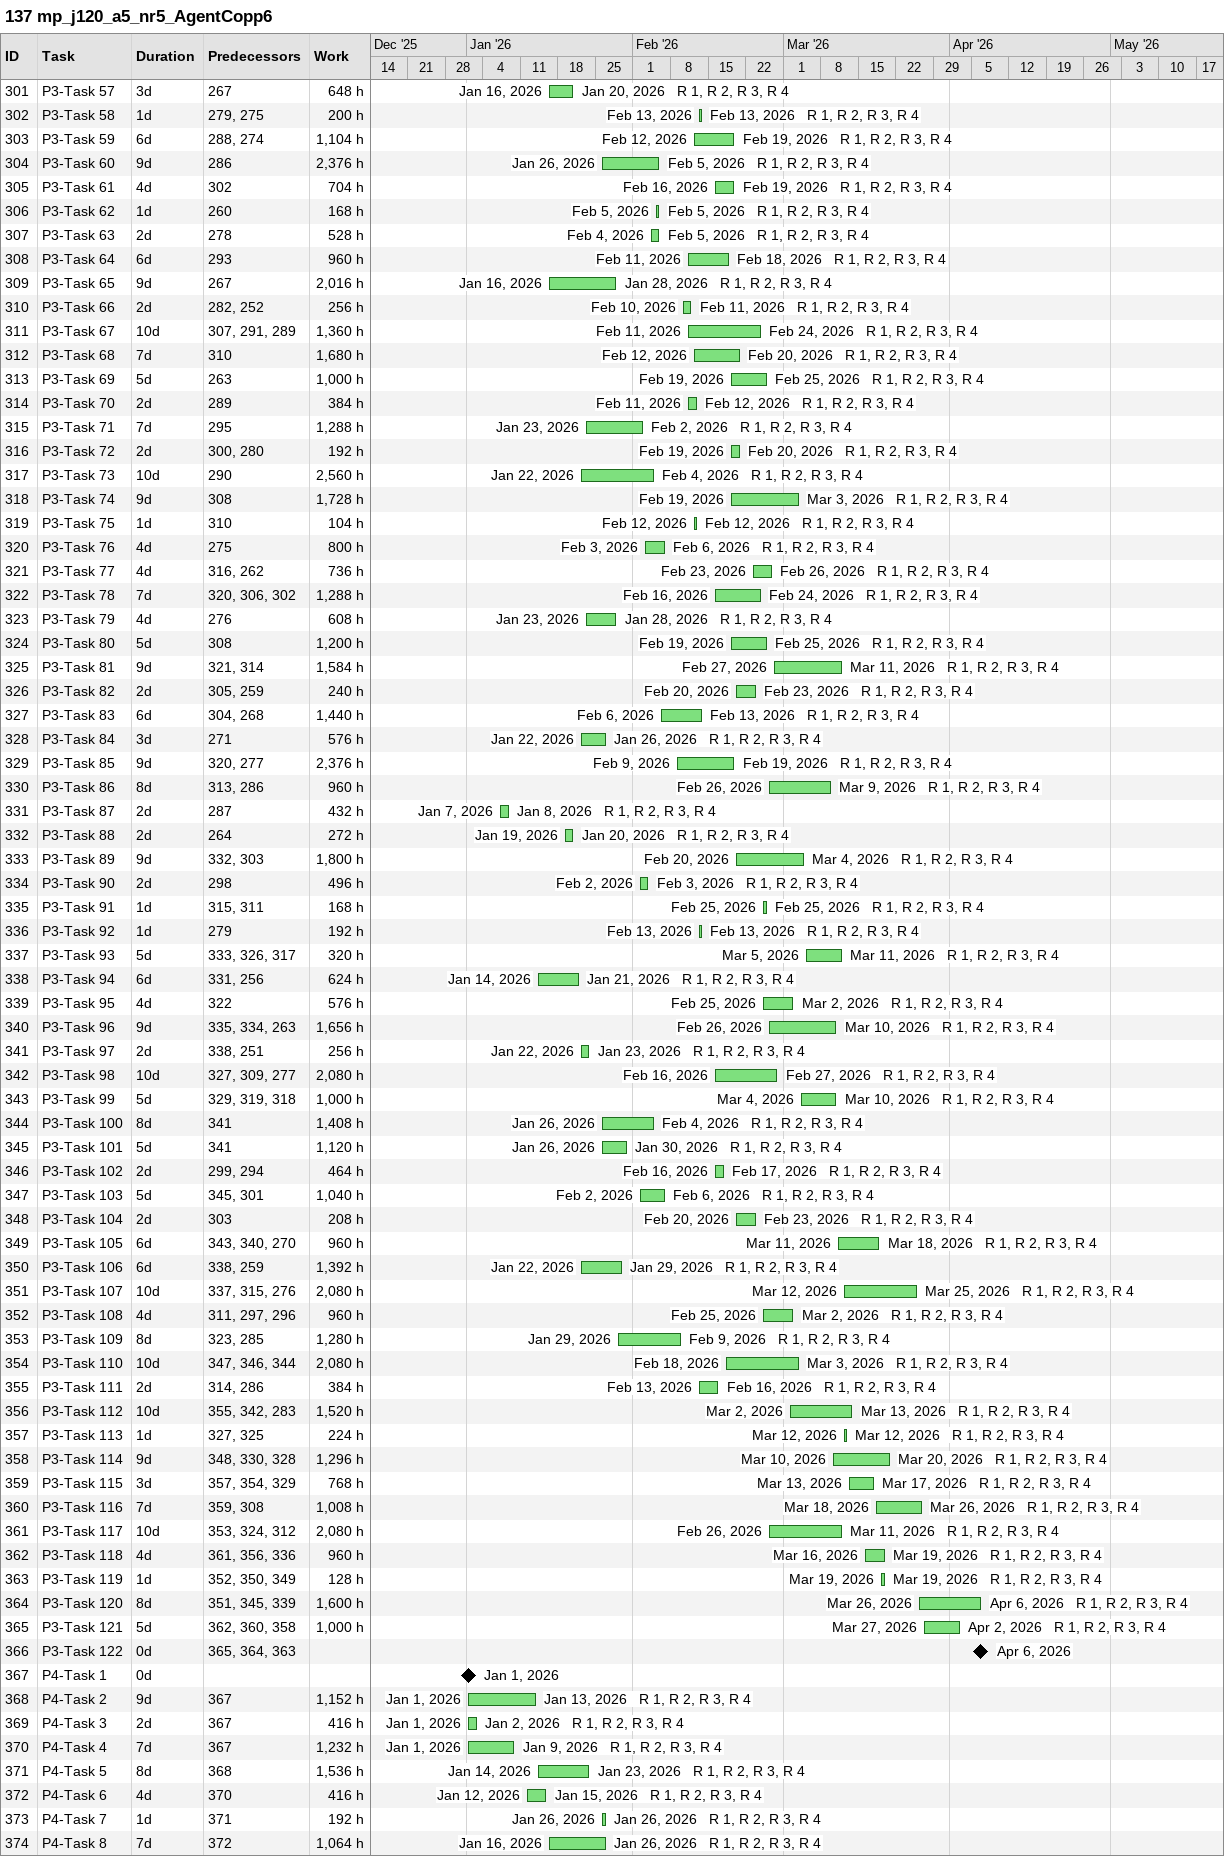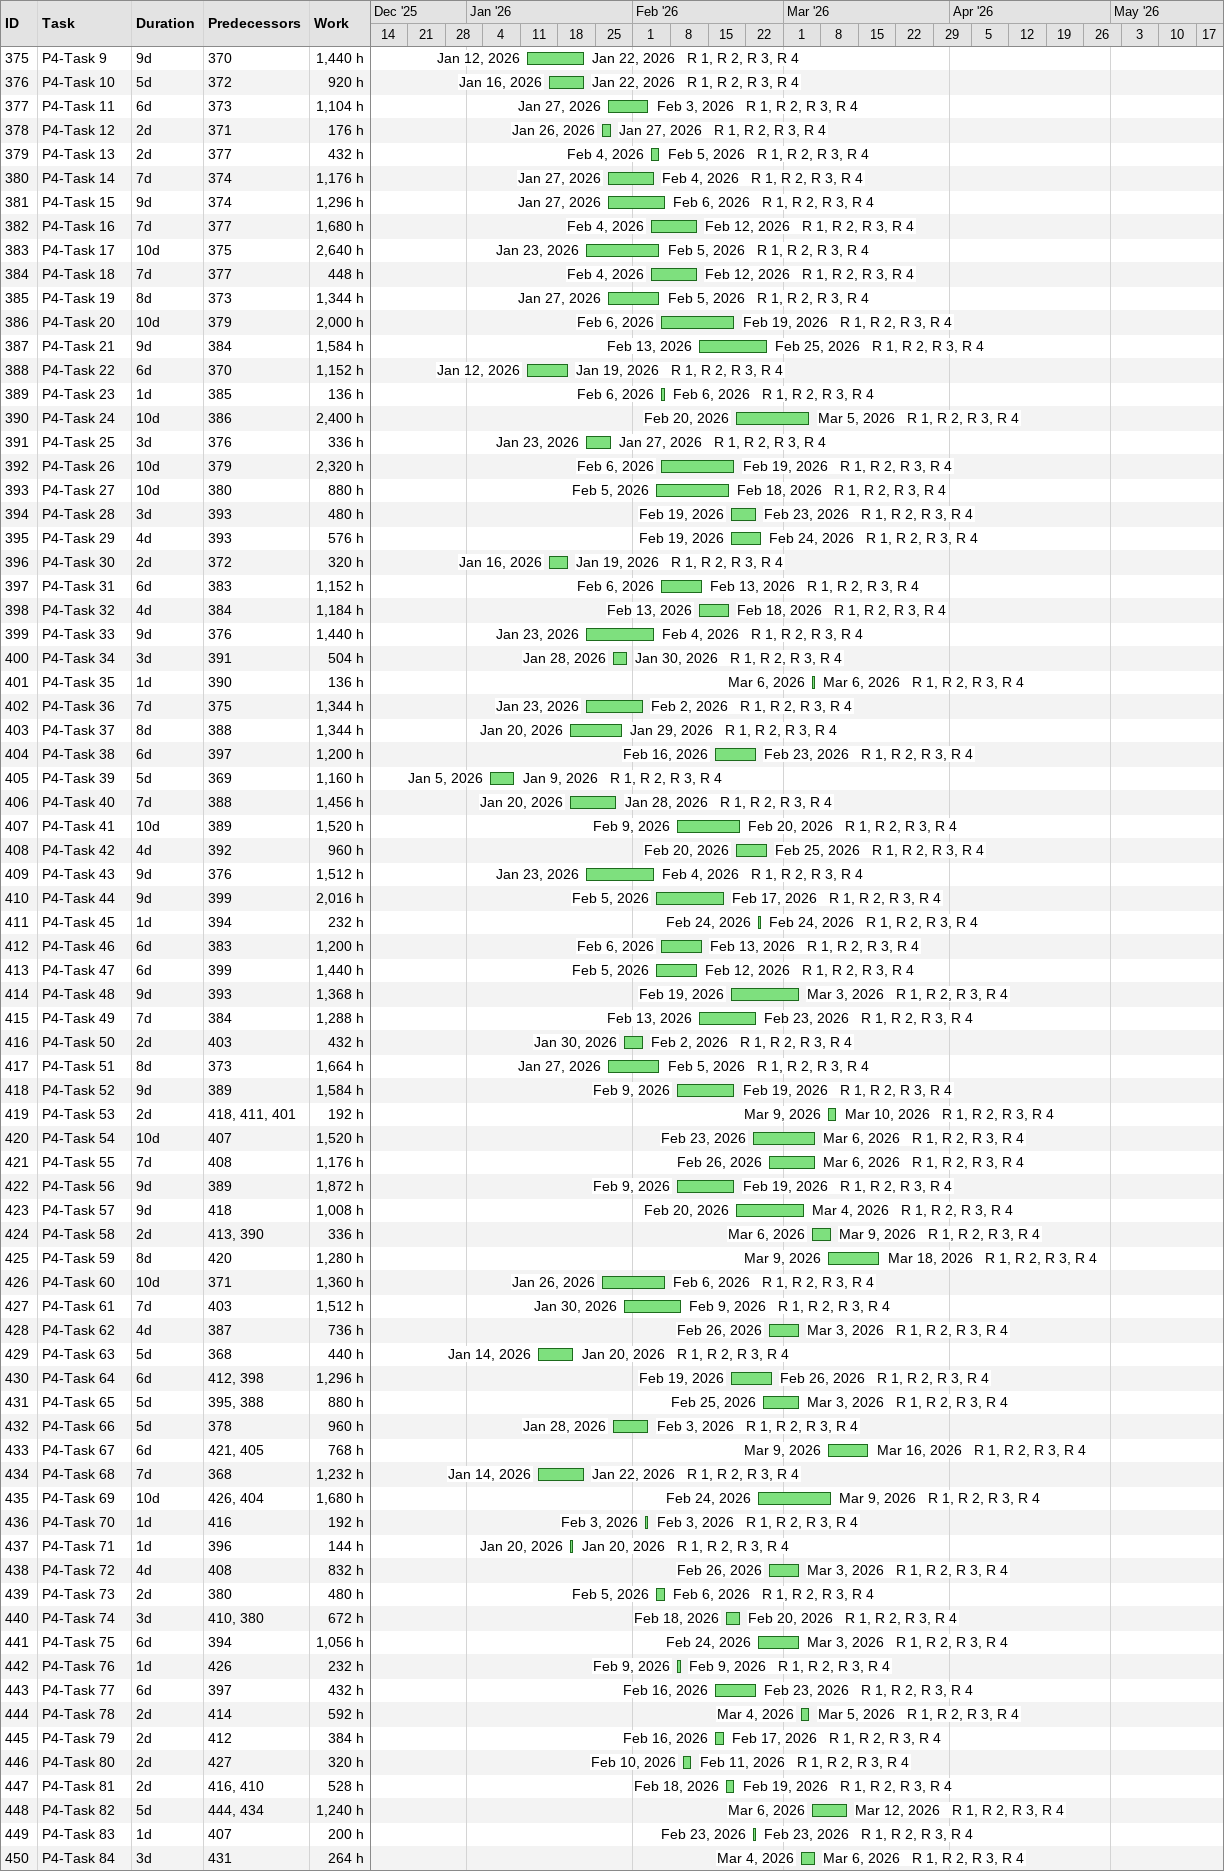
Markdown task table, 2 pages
137 mp_j120_a5_nr5_AgentCopp6

| ID | Task | Duration | Start | Finish | Predecessors | Resources | Work (h) |
|---|---|---|---|---|---|---|---|
| 301 | P3-Task 57 | 3d | 2026-01-16 | 2026-01-20 | 267 | R 1, R 2, R 3, R 4 | 648 |
| 302 | P3-Task 58 | 1d | 2026-02-13 | 2026-02-13 | 279, 275 | R 1, R 2, R 3, R 4 | 200 |
| 303 | P3-Task 59 | 6d | 2026-02-12 | 2026-02-19 | 288, 274 | R 1, R 2, R 3, R 4 | 1104 |
| 304 | P3-Task 60 | 9d | 2026-01-26 | 2026-02-05 | 286 | R 1, R 2, R 3, R 4 | 2376 |
| 305 | P3-Task 61 | 4d | 2026-02-16 | 2026-02-19 | 302 | R 1, R 2, R 3, R 4 | 704 |
| 306 | P3-Task 62 | 1d | 2026-02-05 | 2026-02-05 | 260 | R 1, R 2, R 3, R 4 | 168 |
| 307 | P3-Task 63 | 2d | 2026-02-04 | 2026-02-05 | 278 | R 1, R 2, R 3, R 4 | 528 |
| 308 | P3-Task 64 | 6d | 2026-02-11 | 2026-02-18 | 293 | R 1, R 2, R 3, R 4 | 960 |
| 309 | P3-Task 65 | 9d | 2026-01-16 | 2026-01-28 | 267 | R 1, R 2, R 3, R 4 | 2016 |
| 310 | P3-Task 66 | 2d | 2026-02-10 | 2026-02-11 | 282, 252 | R 1, R 2, R 3, R 4 | 256 |
| 311 | P3-Task 67 | 10d | 2026-02-11 | 2026-02-24 | 307, 291, 289 | R 1, R 2, R 3, R 4 | 1360 |
| 312 | P3-Task 68 | 7d | 2026-02-12 | 2026-02-20 | 310 | R 1, R 2, R 3, R 4 | 1680 |
| 313 | P3-Task 69 | 5d | 2026-02-19 | 2026-02-25 | 263 | R 1, R 2, R 3, R 4 | 1000 |
| 314 | P3-Task 70 | 2d | 2026-02-11 | 2026-02-12 | 289 | R 1, R 2, R 3, R 4 | 384 |
| 315 | P3-Task 71 | 7d | 2026-01-23 | 2026-02-02 | 295 | R 1, R 2, R 3, R 4 | 1288 |
| 316 | P3-Task 72 | 2d | 2026-02-19 | 2026-02-20 | 300, 280 | R 1, R 2, R 3, R 4 | 192 |
| 317 | P3-Task 73 | 10d | 2026-01-22 | 2026-02-04 | 290 | R 1, R 2, R 3, R 4 | 2560 |
| 318 | P3-Task 74 | 9d | 2026-02-19 | 2026-03-03 | 308 | R 1, R 2, R 3, R 4 | 1728 |
| 319 | P3-Task 75 | 1d | 2026-02-12 | 2026-02-12 | 310 | R 1, R 2, R 3, R 4 | 104 |
| 320 | P3-Task 76 | 4d | 2026-02-03 | 2026-02-06 | 275 | R 1, R 2, R 3, R 4 | 800 |
| 321 | P3-Task 77 | 4d | 2026-02-23 | 2026-02-26 | 316, 262 | R 1, R 2, R 3, R 4 | 736 |
| 322 | P3-Task 78 | 7d | 2026-02-16 | 2026-02-24 | 320, 306, 302 | R 1, R 2, R 3, R 4 | 1288 |
| 323 | P3-Task 79 | 4d | 2026-01-23 | 2026-01-28 | 276 | R 1, R 2, R 3, R 4 | 608 |
| 324 | P3-Task 80 | 5d | 2026-02-19 | 2026-02-25 | 308 | R 1, R 2, R 3, R 4 | 1200 |
| 325 | P3-Task 81 | 9d | 2026-02-27 | 2026-03-11 | 321, 314 | R 1, R 2, R 3, R 4 | 1584 |
| 326 | P3-Task 82 | 2d | 2026-02-20 | 2026-02-23 | 305, 259 | R 1, R 2, R 3, R 4 | 240 |
| 327 | P3-Task 83 | 6d | 2026-02-06 | 2026-02-13 | 304, 268 | R 1, R 2, R 3, R 4 | 1440 |
| 328 | P3-Task 84 | 3d | 2026-01-22 | 2026-01-26 | 271 | R 1, R 2, R 3, R 4 | 576 |
| 329 | P3-Task 85 | 9d | 2026-02-09 | 2026-02-19 | 320, 277 | R 1, R 2, R 3, R 4 | 2376 |
| 330 | P3-Task 86 | 8d | 2026-02-26 | 2026-03-09 | 313, 286 | R 1, R 2, R 3, R 4 | 960 |
| 331 | P3-Task 87 | 2d | 2026-01-07 | 2026-01-08 | 287 | R 1, R 2, R 3, R 4 | 432 |
| 332 | P3-Task 88 | 2d | 2026-01-19 | 2026-01-20 | 264 | R 1, R 2, R 3, R 4 | 272 |
| 333 | P3-Task 89 | 9d | 2026-02-20 | 2026-03-04 | 332, 303 | R 1, R 2, R 3, R 4 | 1800 |
| 334 | P3-Task 90 | 2d | 2026-02-02 | 2026-02-03 | 298 | R 1, R 2, R 3, R 4 | 496 |
| 335 | P3-Task 91 | 1d | 2026-02-25 | 2026-02-25 | 315, 311 | R 1, R 2, R 3, R 4 | 168 |
| 336 | P3-Task 92 | 1d | 2026-02-13 | 2026-02-13 | 279 | R 1, R 2, R 3, R 4 | 192 |
| 337 | P3-Task 93 | 5d | 2026-03-05 | 2026-03-11 | 333, 326, 317 | R 1, R 2, R 3, R 4 | 320 |
| 338 | P3-Task 94 | 6d | 2026-01-14 | 2026-01-21 | 331, 256 | R 1, R 2, R 3, R 4 | 624 |
| 339 | P3-Task 95 | 4d | 2026-02-25 | 2026-03-02 | 322 | R 1, R 2, R 3, R 4 | 576 |
| 340 | P3-Task 96 | 9d | 2026-02-26 | 2026-03-10 | 335, 334, 263 | R 1, R 2, R 3, R 4 | 1656 |
| 341 | P3-Task 97 | 2d | 2026-01-22 | 2026-01-23 | 338, 251 | R 1, R 2, R 3, R 4 | 256 |
| 342 | P3-Task 98 | 10d | 2026-02-16 | 2026-02-27 | 327, 309, 277 | R 1, R 2, R 3, R 4 | 2080 |
| 343 | P3-Task 99 | 5d | 2026-03-04 | 2026-03-10 | 329, 319, 318 | R 1, R 2, R 3, R 4 | 1000 |
| 344 | P3-Task 100 | 8d | 2026-01-26 | 2026-02-04 | 341 | R 1, R 2, R 3, R 4 | 1408 |
| 345 | P3-Task 101 | 5d | 2026-01-26 | 2026-01-30 | 341 | R 1, R 2, R 3, R 4 | 1120 |
| 346 | P3-Task 102 | 2d | 2026-02-16 | 2026-02-17 | 299, 294 | R 1, R 2, R 3, R 4 | 464 |
| 347 | P3-Task 103 | 5d | 2026-02-02 | 2026-02-06 | 345, 301 | R 1, R 2, R 3, R 4 | 1040 |
| 348 | P3-Task 104 | 2d | 2026-02-20 | 2026-02-23 | 303 | R 1, R 2, R 3, R 4 | 208 |
| 349 | P3-Task 105 | 6d | 2026-03-11 | 2026-03-18 | 343, 340, 270 | R 1, R 2, R 3, R 4 | 960 |
| 350 | P3-Task 106 | 6d | 2026-01-22 | 2026-01-29 | 338, 259 | R 1, R 2, R 3, R 4 | 1392 |
| 351 | P3-Task 107 | 10d | 2026-03-12 | 2026-03-25 | 337, 315, 276 | R 1, R 2, R 3, R 4 | 2080 |
| 352 | P3-Task 108 | 4d | 2026-02-25 | 2026-03-02 | 311, 297, 296 | R 1, R 2, R 3, R 4 | 960 |
| 353 | P3-Task 109 | 8d | 2026-01-29 | 2026-02-09 | 323, 285 | R 1, R 2, R 3, R 4 | 1280 |
| 354 | P3-Task 110 | 10d | 2026-02-18 | 2026-03-03 | 347, 346, 344 | R 1, R 2, R 3, R 4 | 2080 |
| 355 | P3-Task 111 | 2d | 2026-02-13 | 2026-02-16 | 314, 286 | R 1, R 2, R 3, R 4 | 384 |
| 356 | P3-Task 112 | 10d | 2026-03-02 | 2026-03-13 | 355, 342, 283 | R 1, R 2, R 3, R 4 | 1520 |
| 357 | P3-Task 113 | 1d | 2026-03-12 | 2026-03-12 | 327, 325 | R 1, R 2, R 3, R 4 | 224 |
| 358 | P3-Task 114 | 9d | 2026-03-10 | 2026-03-20 | 348, 330, 328 | R 1, R 2, R 3, R 4 | 1296 |
| 359 | P3-Task 115 | 3d | 2026-03-13 | 2026-03-17 | 357, 354, 329 | R 1, R 2, R 3, R 4 | 768 |
| 360 | P3-Task 116 | 7d | 2026-03-18 | 2026-03-26 | 359, 308 | R 1, R 2, R 3, R 4 | 1008 |
| 361 | P3-Task 117 | 10d | 2026-02-26 | 2026-03-11 | 353, 324, 312 | R 1, R 2, R 3, R 4 | 2080 |
| 362 | P3-Task 118 | 4d | 2026-03-16 | 2026-03-19 | 361, 356, 336 | R 1, R 2, R 3, R 4 | 960 |
| 363 | P3-Task 119 | 1d | 2026-03-19 | 2026-03-19 | 352, 350, 349 | R 1, R 2, R 3, R 4 | 128 |
| 364 | P3-Task 120 | 8d | 2026-03-26 | 2026-04-06 | 351, 345, 339 | R 1, R 2, R 3, R 4 | 1600 |
| 365 | P3-Task 121 | 5d | 2026-03-27 | 2026-04-02 | 362, 360, 358 | R 1, R 2, R 3, R 4 | 1000 |
| 366 | P3-Task 122 | 0d | 2026-04-06 | 2026-04-06 | 365, 364, 363 |  |  |
| 367 | P4-Task 1 | 0d | 2026-01-01 | 2026-01-01 |  |  |  |
| 368 | P4-Task 2 | 9d | 2026-01-01 | 2026-01-13 | 367 | R 1, R 2, R 3, R 4 | 1152 |
| 369 | P4-Task 3 | 2d | 2026-01-01 | 2026-01-02 | 367 | R 1, R 2, R 3, R 4 | 416 |
| 370 | P4-Task 4 | 7d | 2026-01-01 | 2026-01-09 | 367 | R 1, R 2, R 3, R 4 | 1232 |
| 371 | P4-Task 5 | 8d | 2026-01-14 | 2026-01-23 | 368 | R 1, R 2, R 3, R 4 | 1536 |
| 372 | P4-Task 6 | 4d | 2026-01-12 | 2026-01-15 | 370 | R 1, R 2, R 3, R 4 | 416 |
| 373 | P4-Task 7 | 1d | 2026-01-26 | 2026-01-26 | 371 | R 1, R 2, R 3, R 4 | 192 |
| 374 | P4-Task 8 | 7d | 2026-01-16 | 2026-01-26 | 372 | R 1, R 2, R 3, R 4 | 1064 |
| 375 | P4-Task 9 | 9d | 2026-01-12 | 2026-01-22 | 370 | R 1, R 2, R 3, R 4 | 1440 |
| 376 | P4-Task 10 | 5d | 2026-01-16 | 2026-01-22 | 372 | R 1, R 2, R 3, R 4 | 920 |
| 377 | P4-Task 11 | 6d | 2026-01-27 | 2026-02-03 | 373 | R 1, R 2, R 3, R 4 | 1104 |
| 378 | P4-Task 12 | 2d | 2026-01-26 | 2026-01-27 | 371 | R 1, R 2, R 3, R 4 | 176 |
| 379 | P4-Task 13 | 2d | 2026-02-04 | 2026-02-05 | 377 | R 1, R 2, R 3, R 4 | 432 |
| 380 | P4-Task 14 | 7d | 2026-01-27 | 2026-02-04 | 374 | R 1, R 2, R 3, R 4 | 1176 |
| 381 | P4-Task 15 | 9d | 2026-01-27 | 2026-02-06 | 374 | R 1, R 2, R 3, R 4 | 1296 |
| 382 | P4-Task 16 | 7d | 2026-02-04 | 2026-02-12 | 377 | R 1, R 2, R 3, R 4 | 1680 |
| 383 | P4-Task 17 | 10d | 2026-01-23 | 2026-02-05 | 375 | R 1, R 2, R 3, R 4 | 2640 |
| 384 | P4-Task 18 | 7d | 2026-02-04 | 2026-02-12 | 377 | R 1, R 2, R 3, R 4 | 448 |
| 385 | P4-Task 19 | 8d | 2026-01-27 | 2026-02-05 | 373 | R 1, R 2, R 3, R 4 | 1344 |
| 386 | P4-Task 20 | 10d | 2026-02-06 | 2026-02-19 | 379 | R 1, R 2, R 3, R 4 | 2000 |
| 387 | P4-Task 21 | 9d | 2026-02-13 | 2026-02-25 | 384 | R 1, R 2, R 3, R 4 | 1584 |
| 388 | P4-Task 22 | 6d | 2026-01-12 | 2026-01-19 | 370 | R 1, R 2, R 3, R 4 | 1152 |
| 389 | P4-Task 23 | 1d | 2026-02-06 | 2026-02-06 | 385 | R 1, R 2, R 3, R 4 | 136 |
| 390 | P4-Task 24 | 10d | 2026-02-20 | 2026-03-05 | 386 | R 1, R 2, R 3, R 4 | 2400 |
| 391 | P4-Task 25 | 3d | 2026-01-23 | 2026-01-27 | 376 | R 1, R 2, R 3, R 4 | 336 |
| 392 | P4-Task 26 | 10d | 2026-02-06 | 2026-02-19 | 379 | R 1, R 2, R 3, R 4 | 2320 |
| 393 | P4-Task 27 | 10d | 2026-02-05 | 2026-02-18 | 380 | R 1, R 2, R 3, R 4 | 880 |
| 394 | P4-Task 28 | 3d | 2026-02-19 | 2026-02-23 | 393 | R 1, R 2, R 3, R 4 | 480 |
| 395 | P4-Task 29 | 4d | 2026-02-19 | 2026-02-24 | 393 | R 1, R 2, R 3, R 4 | 576 |
| 396 | P4-Task 30 | 2d | 2026-01-16 | 2026-01-19 | 372 | R 1, R 2, R 3, R 4 | 320 |
| 397 | P4-Task 31 | 6d | 2026-02-06 | 2026-02-13 | 383 | R 1, R 2, R 3, R 4 | 1152 |
| 398 | P4-Task 32 | 4d | 2026-02-13 | 2026-02-18 | 384 | R 1, R 2, R 3, R 4 | 1184 |
| 399 | P4-Task 33 | 9d | 2026-01-23 | 2026-02-04 | 376 | R 1, R 2, R 3, R 4 | 1440 |
| 400 | P4-Task 34 | 3d | 2026-01-28 | 2026-01-30 | 391 | R 1, R 2, R 3, R 4 | 504 |
| 401 | P4-Task 35 | 1d | 2026-03-06 | 2026-03-06 | 390 | R 1, R 2, R 3, R 4 | 136 |
| 402 | P4-Task 36 | 7d | 2026-01-23 | 2026-02-02 | 375 | R 1, R 2, R 3, R 4 | 1344 |
| 403 | P4-Task 37 | 8d | 2026-01-20 | 2026-01-29 | 388 | R 1, R 2, R 3, R 4 | 1344 |
| 404 | P4-Task 38 | 6d | 2026-02-16 | 2026-02-23 | 397 | R 1, R 2, R 3, R 4 | 1200 |
| 405 | P4-Task 39 | 5d | 2026-01-05 | 2026-01-09 | 369 | R 1, R 2, R 3, R 4 | 1160 |
| 406 | P4-Task 40 | 7d | 2026-01-20 | 2026-01-28 | 388 | R 1, R 2, R 3, R 4 | 1456 |
| 407 | P4-Task 41 | 10d | 2026-02-09 | 2026-02-20 | 389 | R 1, R 2, R 3, R 4 | 1520 |
| 408 | P4-Task 42 | 4d | 2026-02-20 | 2026-02-25 | 392 | R 1, R 2, R 3, R 4 | 960 |
| 409 | P4-Task 43 | 9d | 2026-01-23 | 2026-02-04 | 376 | R 1, R 2, R 3, R 4 | 1512 |
| 410 | P4-Task 44 | 9d | 2026-02-05 | 2026-02-17 | 399 | R 1, R 2, R 3, R 4 | 2016 |
| 411 | P4-Task 45 | 1d | 2026-02-24 | 2026-02-24 | 394 | R 1, R 2, R 3, R 4 | 232 |
| 412 | P4-Task 46 | 6d | 2026-02-06 | 2026-02-13 | 383 | R 1, R 2, R 3, R 4 | 1200 |
| 413 | P4-Task 47 | 6d | 2026-02-05 | 2026-02-12 | 399 | R 1, R 2, R 3, R 4 | 1440 |
| 414 | P4-Task 48 | 9d | 2026-02-19 | 2026-03-03 | 393 | R 1, R 2, R 3, R 4 | 1368 |
| 415 | P4-Task 49 | 7d | 2026-02-13 | 2026-02-23 | 384 | R 1, R 2, R 3, R 4 | 1288 |
| 416 | P4-Task 50 | 2d | 2026-01-30 | 2026-02-02 | 403 | R 1, R 2, R 3, R 4 | 432 |
| 417 | P4-Task 51 | 8d | 2026-01-27 | 2026-02-05 | 373 | R 1, R 2, R 3, R 4 | 1664 |
| 418 | P4-Task 52 | 9d | 2026-02-09 | 2026-02-19 | 389 | R 1, R 2, R 3, R 4 | 1584 |
| 419 | P4-Task 53 | 2d | 2026-03-09 | 2026-03-10 | 418, 411, 401 | R 1, R 2, R 3, R 4 | 192 |
| 420 | P4-Task 54 | 10d | 2026-02-23 | 2026-03-06 | 407 | R 1, R 2, R 3, R 4 | 1520 |
| 421 | P4-Task 55 | 7d | 2026-02-26 | 2026-03-06 | 408 | R 1, R 2, R 3, R 4 | 1176 |
| 422 | P4-Task 56 | 9d | 2026-02-09 | 2026-02-19 | 389 | R 1, R 2, R 3, R 4 | 1872 |
| 423 | P4-Task 57 | 9d | 2026-02-20 | 2026-03-04 | 418 | R 1, R 2, R 3, R 4 | 1008 |
| 424 | P4-Task 58 | 2d | 2026-03-06 | 2026-03-09 | 413, 390 | R 1, R 2, R 3, R 4 | 336 |
| 425 | P4-Task 59 | 8d | 2026-03-09 | 2026-03-18 | 420 | R 1, R 2, R 3, R 4 | 1280 |
| 426 | P4-Task 60 | 10d | 2026-01-26 | 2026-02-06 | 371 | R 1, R 2, R 3, R 4 | 1360 |
| 427 | P4-Task 61 | 7d | 2026-01-30 | 2026-02-09 | 403 | R 1, R 2, R 3, R 4 | 1512 |
| 428 | P4-Task 62 | 4d | 2026-02-26 | 2026-03-03 | 387 | R 1, R 2, R 3, R 4 | 736 |
| 429 | P4-Task 63 | 5d | 2026-01-14 | 2026-01-20 | 368 | R 1, R 2, R 3, R 4 | 440 |
| 430 | P4-Task 64 | 6d | 2026-02-19 | 2026-02-26 | 412, 398 | R 1, R 2, R 3, R 4 | 1296 |
| 431 | P4-Task 65 | 5d | 2026-02-25 | 2026-03-03 | 395, 388 | R 1, R 2, R 3, R 4 | 880 |
| 432 | P4-Task 66 | 5d | 2026-01-28 | 2026-02-03 | 378 | R 1, R 2, R 3, R 4 | 960 |
| 433 | P4-Task 67 | 6d | 2026-03-09 | 2026-03-16 | 421, 405 | R 1, R 2, R 3, R 4 | 768 |
| 434 | P4-Task 68 | 7d | 2026-01-14 | 2026-01-22 | 368 | R 1, R 2, R 3, R 4 | 1232 |
| 435 | P4-Task 69 | 10d | 2026-02-24 | 2026-03-09 | 426, 404 | R 1, R 2, R 3, R 4 | 1680 |
| 436 | P4-Task 70 | 1d | 2026-02-03 | 2026-02-03 | 416 | R 1, R 2, R 3, R 4 | 192 |
| 437 | P4-Task 71 | 1d | 2026-01-20 | 2026-01-20 | 396 | R 1, R 2, R 3, R 4 | 144 |
| 438 | P4-Task 72 | 4d | 2026-02-26 | 2026-03-03 | 408 | R 1, R 2, R 3, R 4 | 832 |
| 439 | P4-Task 73 | 2d | 2026-02-05 | 2026-02-06 | 380 | R 1, R 2, R 3, R 4 | 480 |
| 440 | P4-Task 74 | 3d | 2026-02-18 | 2026-02-20 | 410, 380 | R 1, R 2, R 3, R 4 | 672 |
| 441 | P4-Task 75 | 6d | 2026-02-24 | 2026-03-03 | 394 | R 1, R 2, R 3, R 4 | 1056 |
| 442 | P4-Task 76 | 1d | 2026-02-09 | 2026-02-09 | 426 | R 1, R 2, R 3, R 4 | 232 |
| 443 | P4-Task 77 | 6d | 2026-02-16 | 2026-02-23 | 397 | R 1, R 2, R 3, R 4 | 432 |
| 444 | P4-Task 78 | 2d | 2026-03-04 | 2026-03-05 | 414 | R 1, R 2, R 3, R 4 | 592 |
| 445 | P4-Task 79 | 2d | 2026-02-16 | 2026-02-17 | 412 | R 1, R 2, R 3, R 4 | 384 |
| 446 | P4-Task 80 | 2d | 2026-02-10 | 2026-02-11 | 427 | R 1, R 2, R 3, R 4 | 320 |
| 447 | P4-Task 81 | 2d | 2026-02-18 | 2026-02-19 | 416, 410 | R 1, R 2, R 3, R 4 | 528 |
| 448 | P4-Task 82 | 5d | 2026-03-06 | 2026-03-12 | 444, 434 | R 1, R 2, R 3, R 4 | 1240 |
| 449 | P4-Task 83 | 1d | 2026-02-23 | 2026-02-23 | 407 | R 1, R 2, R 3, R 4 | 200 |
| 450 | P4-Task 84 | 3d | 2026-03-04 | 2026-03-06 | 431 | R 1, R 2, R 3, R 4 | 264 |
